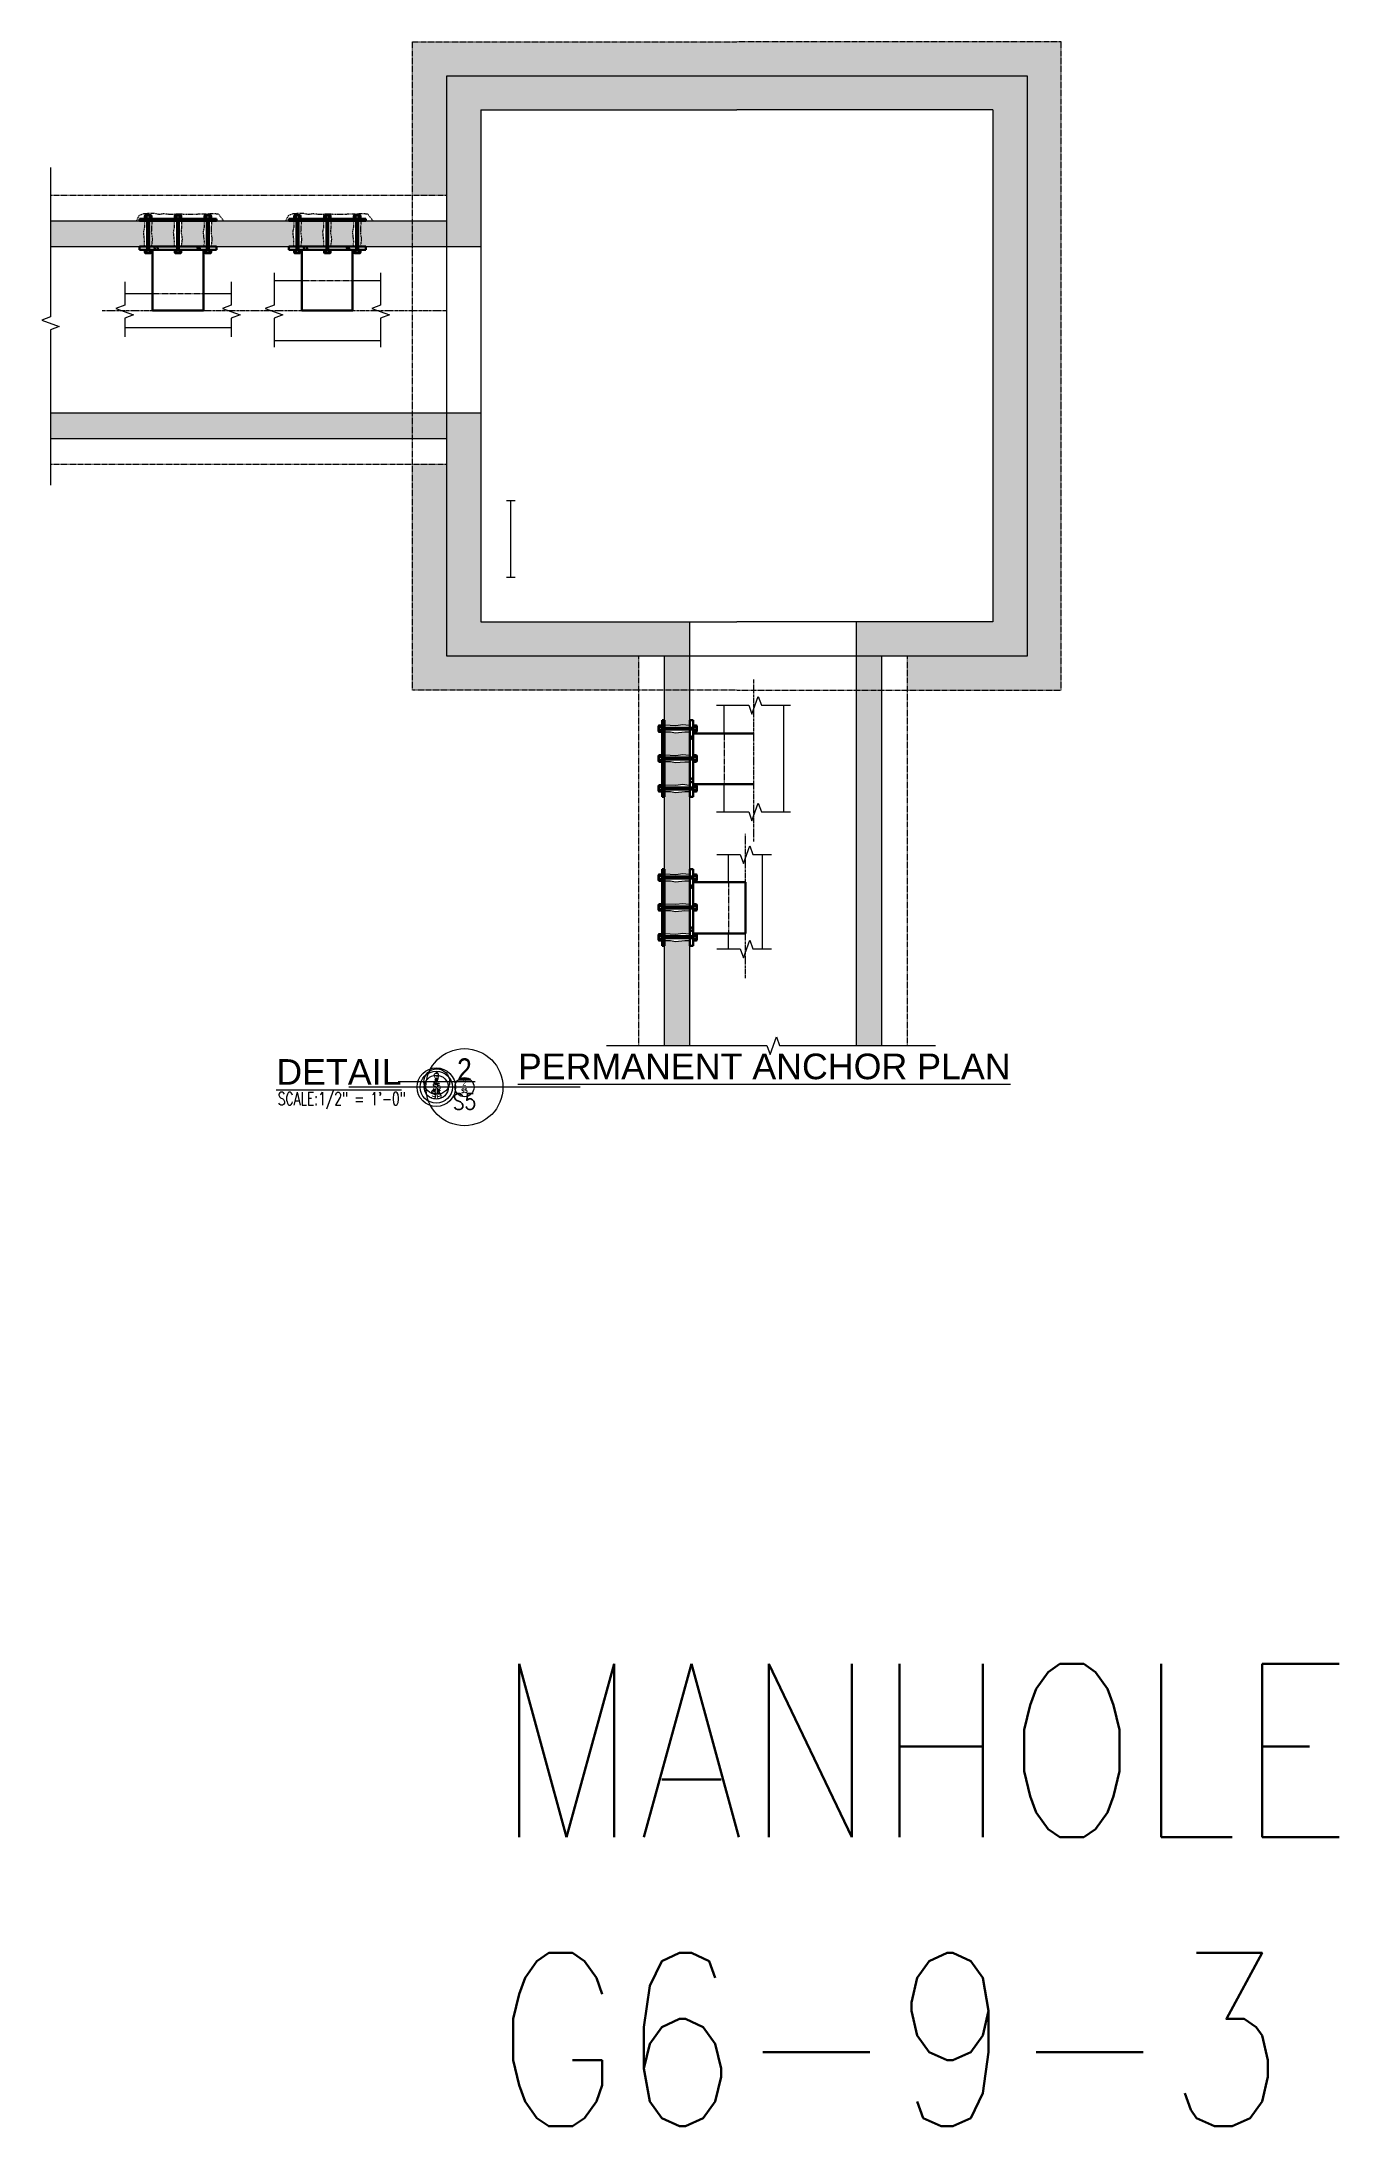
# Model space of a CAD drawing. Header units: inches. Extents: x -143 to 626, y -115 to 663.
# Drawn here: x -143 to 161.1, y -114.9 to 373.7 of the extents above; entities that cross this region are included whole.
import ezdxf
from ezdxf.enums import TextEntityAlignment as Align

# ---------------------------------------------------------------- set-up
doc = ezdxf.new("R2010")
doc.units = ezdxf.units.IN
doc.header["$MEASUREMENT"] = 0
doc.linetypes.add('CENTER2', pattern=[1.125, 0.75, -0.125, 0.125, -0.125])
doc.linetypes.add('HIDDEN2', pattern=[0.1875, 0.125, -0.0625])
for name, color, linetype in [('COE-01', 1, 'Continuous'), ('FH-TITLE', 151, 'Continuous'), ('FH-TITLE @ 1', 151, 'Continuous'), ('FH-TITLE @ 24', 151, 'Continuous'), ('FH-TITLE @ 30', 151, 'Continuous'), ('FH-TITLE @ 32', 151, 'Continuous'), ('FH-TITLE @ 40', 151, 'Continuous'), ('FH-TITLE @ 48', 151, 'Continuous'), ('FH-TITLE @ 96', 151, 'Continuous'), ('MU-NOTES', 11, 'Continuous'), ('S-DETL-PN02', 4, 'Continuous'), ('S-EXISTING', 13, 'Continuous'), ('S-FOOTING', 2, 'HIDDEN2'), ('S-GRID', 13, 'CENTER2'), ('S-TEXT', 4, 'Continuous')]:
    doc.layers.add(name, color=color, linetype=linetype)
doc.layers.add('DT-VHSO', color=75, linetype='Continuous', lineweight=60)
doc.styles.add('3_32', font='romans.shx', dxfattribs={"width": 0.8})
doc.styles.add('BOLD', font='arial.ttf')
doc.styles.add('RomanS_not anno', font='romans.shx', dxfattribs={"width": 0.85})

# ---------------------------------------------------------------- blocks, each defined once
blk = doc.blocks.new('Subtitle_Ref_Bubble')
at = {"linetype": 'ByBlock', "lineweight": -2}
blk.add_line((9.03, 0), (-9.03, 0), dxfattribs=at)
blk.add_circle((0, 0), 3.01, dxfattribs=at)
at = {"linetype": 'ByBlock', "lineweight": -2, "style": 'BOLD', "width": 0.85}
blk.add_attdef('NUMBER', text='', height=1, dxfattribs=at).set_placement((0, 0.5), align=Align.CENTER)
at = {"linetype": 'ByBlock', "lineweight": -2, "style": 'RomanS_not anno', "width": 0.85}
blk.add_attdef('SHEET', text='', height=0.75, dxfattribs=at).set_placement((0, -0.5), align=Align.TOP_CENTER)
blk = doc.blocks.new('*U50')
at = {"layer": 'FH-TITLE @ 1'}
ref = blk.add_blockref('Subtitle_Ref_Bubble', (-50.51, 128.63), dxfattribs=dict(at, xscale=0.03125, yscale=0.03125, zscale=0.03125))
ref.add_attrib('SHEET', 'S5', dxfattribs={"layer": '0', "color": 0, "linetype": 'ByBlock', "lineweight": -2, "height": 0.0391, "style": 'RomanS_not anno', "width": 0.85}).set_placement((-50.51, 128.62), align=Align.TOP_CENTER)
ref.add_attrib('NUMBER', '2', dxfattribs={"layer": '0', "color": 0, "linetype": 'ByBlock', "lineweight": -2, "height": 0.0547, "style": 'BOLD', "width": 0.85}).set_placement((-50.51, 128.65), align=Align.CENTER)
at = {"layer": 'FH-TITLE @ 24'}
ref = blk.add_blockref('Subtitle_Ref_Bubble', (-43.91, 128.63), dxfattribs=dict(at, xscale=0.75, yscale=0.75, zscale=0.75))
ref.add_attrib('SHEET', 'S5', dxfattribs={"layer": '0', "color": 0, "linetype": 'ByBlock', "lineweight": -2, "height": 0.938, "style": 'RomanS_not anno', "width": 0.85}).set_placement((-43.91, 128.26), align=Align.TOP_CENTER)
ref.add_attrib('NUMBER', '2', dxfattribs={"layer": '0', "color": 0, "linetype": 'ByBlock', "lineweight": -2, "height": 1.31, "style": 'BOLD', "width": 0.85}).set_placement((-43.91, 129.01), align=Align.CENTER)
at = {"layer": 'FH-TITLE @ 30'}
ref = blk.add_blockref('Subtitle_Ref_Bubble', (-50.51, 128.63), dxfattribs=dict(at, xscale=0.9375, yscale=0.9375, zscale=0.9375))
ref.add_attrib('SHEET', 'S5', dxfattribs={"layer": '0', "color": 0, "linetype": 'ByBlock', "lineweight": -2, "height": 1.172, "style": 'RomanS_not anno', "width": 0.85}).set_placement((-50.51, 128.16), align=Align.TOP_CENTER)
ref.add_attrib('NUMBER', '2', dxfattribs={"layer": '0', "color": 0, "linetype": 'ByBlock', "lineweight": -2, "height": 1.64, "style": 'BOLD', "width": 0.85}).set_placement((-50.51, 129.1), align=Align.CENTER)
at = {"layer": 'FH-TITLE @ 32'}
ref = blk.add_blockref('Subtitle_Ref_Bubble', (-50.39, 129.92), dxfattribs=at)
ref.add_attrib('SHEET', 'S5', dxfattribs={"layer": '0', "color": 0, "linetype": 'ByBlock', "lineweight": -2, "height": 1.25, "style": 'RomanS_not anno', "width": 0.85}).set_placement((-50.39, 129.42), align=Align.TOP_CENTER)
ref.add_attrib('NUMBER', '2', dxfattribs={"layer": '0', "color": 0, "linetype": 'ByBlock', "lineweight": -2, "height": 1.75, "style": 'BOLD', "width": 0.85}).set_placement((-50.39, 130.42), align=Align.CENTER)
at = {"layer": 'FH-TITLE @ 40'}
ref = blk.add_blockref('Subtitle_Ref_Bubble', (-50.51, 128.63), dxfattribs=dict(at, xscale=1.25, yscale=1.25, zscale=1.25))
ref.add_attrib('SHEET', 'S5', dxfattribs={"layer": '0', "color": 0, "linetype": 'ByBlock', "lineweight": -2, "height": 1.562, "style": 'RomanS_not anno', "width": 0.85}).set_placement((-50.51, 128.01), align=Align.TOP_CENTER)
ref.add_attrib('NUMBER', '2', dxfattribs={"layer": '0', "color": 0, "linetype": 'ByBlock', "lineweight": -2, "height": 2.19, "style": 'BOLD', "width": 0.85}).set_placement((-50.51, 129.26), align=Align.CENTER)
at = {"layer": 'FH-TITLE @ 48'}
ref = blk.add_blockref('Subtitle_Ref_Bubble', (-50.51, 128.63), dxfattribs=dict(at, xscale=1.5, yscale=1.5, zscale=1.5))
ref.add_attrib('SHEET', 'S5', dxfattribs={"layer": '0', "color": 0, "linetype": 'ByBlock', "lineweight": -2, "height": 1.875, "style": 'RomanS_not anno', "width": 0.85}).set_placement((-50.51, 127.88), align=Align.TOP_CENTER)
ref.add_attrib('NUMBER', '2', dxfattribs={"layer": '0', "color": 0, "linetype": 'ByBlock', "lineweight": -2, "height": 2.62, "style": 'BOLD', "width": 0.85}).set_placement((-50.51, 129.38), align=Align.CENTER)
at = {"layer": 'FH-TITLE @ 96'}
ref = blk.add_blockref('Subtitle_Ref_Bubble', (-43.91, 128.63), dxfattribs=dict(at, xscale=3, yscale=3, zscale=3))
ref.add_attrib('SHEET', 'S5', dxfattribs={"layer": '0', "color": 0, "linetype": 'ByBlock', "lineweight": -2, "height": 3.75, "style": 'RomanS_not anno', "width": 0.85}).set_placement((-43.91, 127.13), align=Align.TOP_CENTER)
ref.add_attrib('NUMBER', '2', dxfattribs={"layer": '0', "color": 0, "linetype": 'ByBlock', "lineweight": -2, "height": 5.25, "style": 'BOLD', "width": 0.85}).set_placement((-43.91, 130.13), align=Align.CENTER)

msp = doc.modelspace()

# ---------------------------------------------------------------- hatches: boundary and pattern name
at = {"layer": 'S-EXISTING'}
h = msp.add_hatch(dxfattribs=at)
h.set_pattern_fill('AR-CONC', color=256, style=0)
h.paths.add_polyline_path([(95.95, 373.66), (19.95, 373.66), (-56.05, 373.66), (-56.05, 337.66), (-48.05, 337.66), (-48.05, 365.66), (19.95, 365.66), (87.95, 365.66), (87.95, 229.66), (59.95, 229.66), (59.95, 221.66), (95.95, 221.66)])
h.paths.add_polyline_path([(87.95, 365.66), (19.95, 365.66), (-48.05, 365.66), (-48.05, 325.66), (-40.05, 325.66), (-40.05, 357.66), (19.95, 357.66), (79.95, 357.66), (79.95, 237.66), (47.95, 237.66), (47.95, 229.66), (87.95, 229.66)], flags=17)
h.paths.add_polyline_path([(8.95, 237.66), (-40.05, 237.66), (-40.05, 286.66), (-48.05, 286.66), (-48.05, 229.66), (8.95, 229.66)], flags=16)
h.paths.add_polyline_path([(-3.05, 229.66), (-48.05, 229.66), (-48.05, 274.66), (-56.05, 274.66), (-56.05, 221.66), (-3.05, 221.66)])
h = msp.add_hatch(dxfattribs=at)
h.set_pattern_fill('AR-CONC', color=256, style=0)
h.paths.add_polyline_path([(-118.89, 325.66), (-118.87, 326.9), (-119.09, 329.05), (-118.85, 330.2), (-118.85, 331.66), (-120.05, 331.66), (-140.94, 331.66), (-140.94, 325.66)])
h.paths.add_polyline_path([(-112.09, 329.05), (-111.85, 330.2), (-111.85, 331.66), (-117.18, 331.66), (-117.31, 328.94), (-117.09, 327.34), (-117.27, 325.95), (-117.18, 325.66), (-111.89, 325.66), (-111.87, 326.9)])
h.paths.add_polyline_path([(-104.89, 325.66), (-104.87, 326.9), (-105.09, 329.05), (-104.85, 330.2), (-104.85, 331.66), (-110.18, 331.66), (-110.31, 328.94), (-110.09, 327.34), (-110.27, 325.95), (-110.18, 325.66)])
h.paths.add_polyline_path([(-83.89, 325.66), (-83.87, 326.9), (-84.09, 329.05), (-83.85, 330.2), (-83.85, 331.66), (-85.05, 331.66), (-103.18, 331.66), (-103.31, 328.94), (-103.09, 327.34), (-103.27, 325.95), (-103.18, 325.66), (-102.05, 325.66)])
h.paths.add_polyline_path([(-77.09, 329.05), (-76.85, 330.2), (-76.85, 331.66), (-82.18, 331.66), (-82.31, 328.94), (-82.09, 327.34), (-82.27, 325.95), (-82.18, 325.66), (-76.89, 325.66), (-76.87, 326.9)])
h.paths.add_polyline_path([(-70.09, 329.05), (-69.85, 330.2), (-69.85, 331.66), (-75.18, 331.66), (-75.31, 328.94), (-75.09, 327.34), (-75.27, 325.95), (-75.18, 325.66), (-69.89, 325.66), (-69.87, 326.9)])
h.paths.add_polyline_path([(-56.05, 325.66), (-56.05, 331.66), (-68.18, 331.66), (-68.31, 328.94), (-68.09, 327.34), (-68.27, 325.95), (-68.18, 325.66), (-67.05, 325.66)])
h.paths.add_polyline_path([(-48.05, 325.66), (-48.05, 331.66), (-56.05, 331.66), (-56.05, 325.66)])
h.paths.add_polyline_path([(-56.05, 286.66), (-56.05, 280.66), (-48.05, 280.66), (-48.05, 286.66)])
h.paths.add_polyline_path([(-56.05, 280.66), (-56.05, 286.66), (-140.94, 286.66), (-140.94, 280.66)])
h.paths.add_polyline_path([(8.95, 229.66), (2.95, 229.66), (2.95, 221.66), (8.95, 221.66)])
h.paths.add_polyline_path([(2.95, 213.52), (5.67, 213.4), (7.28, 213.61), (8.66, 213.44), (8.95, 213.53), (8.95, 214.66), (8.95, 221.66), (2.95, 221.66)])
h.paths.add_polyline_path([(5.57, 211.62), (4.42, 211.86), (2.95, 211.86), (2.95, 206.52), (5.67, 206.4), (7.28, 206.61), (8.66, 206.44), (8.95, 206.53), (8.95, 211.82), (7.71, 211.84)])
h.paths.add_polyline_path([(5.57, 204.62), (4.42, 204.86), (2.95, 204.86), (2.95, 199.52), (5.67, 199.4), (7.28, 199.61), (8.66, 199.44), (8.95, 199.53), (8.95, 204.82), (7.71, 204.84)])
h.paths.add_polyline_path([(8.95, 197.82), (7.71, 197.84), (5.57, 197.62), (4.42, 197.86), (2.95, 197.86), (2.95, 196.66), (2.95, 178.62), (5.67, 178.49), (7.28, 178.71), (8.66, 178.54), (8.95, 178.62), (8.95, 179.76)])
h.paths.add_polyline_path([(7.28, 171.71), (8.66, 171.54), (8.95, 171.62), (8.95, 176.92), (7.71, 176.93), (5.57, 176.71), (4.42, 176.95), (2.95, 176.95), (2.95, 171.62), (5.67, 171.49)])
h.paths.add_polyline_path([(5.67, 164.49), (7.28, 164.71), (8.66, 164.54), (8.95, 164.62), (8.95, 169.92), (7.71, 169.93), (5.57, 169.71), (4.42, 169.95), (2.95, 169.95), (2.95, 164.62)])
h.paths.add_polyline_path([(2.95, 138.38), (8.95, 138.38), (8.95, 162.92), (7.71, 162.93), (5.57, 162.71), (4.42, 162.95), (2.95, 162.95), (2.95, 161.76)])
h.paths.add_polyline_path([(53.95, 221.66), (47.95, 221.66), (47.95, 138.38), (53.95, 138.38)])
h.paths.add_polyline_path([(53.95, 229.66), (47.95, 229.66), (47.95, 221.66), (53.95, 221.66)])

# ---------------------------------------------------------------- linework, layer by layer
at = {"layer": 'COE-01'}
for p, q in [((-34.05, 266.16), (-32.05, 266.16)), ((-33.05, 248.16), (-33.05, 266.16)), ((-34.05, 248.16), (-32.05, 248.16))]:
    msp.add_line(p, q, dxfattribs=at)
at = {"layer": 'DT-VHSO'}
for p, q in [((-120.05, 332.16), (-102.05, 332.16)), ((-120.05, 331.66), (-120.05, 332.16)), ((-116.6, 332.16), (-116.34, 331.66)), ((-115.85, 332.16), (-115.59, 331.66)), ((-106.49, 332.16), (-106.23, 331.66)), ((-106.03, 332.16), (-105.77, 331.66)), ((-102.05, 331.66), (-102.05, 332.16)), ((-85.05, 332.16), (-67.05, 332.16)), ((-85.05, 331.66), (-85.05, 332.16)), ((-81.6, 332.16), (-81.34, 331.66)), ((-80.85, 332.16), (-80.59, 331.66)), ((-71.49, 332.16), (-71.23, 331.66)), ((-71.03, 332.16), (-70.77, 331.66)), ((-67.05, 331.66), (-67.05, 332.16)), ((-120.05, 325.66), (-102.05, 325.66)), ((-120.05, 324.91), (-120.05, 325.66)), ((-117.05, 324.91), (-117.05, 310.66)), ((-116.72, 325.66), (-116.34, 324.91)), ((-115.98, 325.66), (-115.59, 324.91)), ((-103.05, 324.91), (-115.05, 324.91)), ((-106.62, 325.66), (-106.23, 324.91)), ((-106.16, 325.66), (-105.77, 324.91)), ((-105.05, 324.91), (-105.05, 310.66)), ((-102.05, 324.91), (-102.05, 325.66)), ((-85.05, 325.66), (-67.05, 325.66)), ((-85.05, 324.91), (-85.05, 325.66)), ((-82.05, 324.91), (-82.05, 310.66)), ((-81.72, 325.66), (-81.34, 324.91)), ((-80.98, 325.66), (-80.59, 324.91)), ((-68.05, 324.91), (-80.05, 324.91)), ((-71.62, 325.66), (-71.23, 324.91)), ((-71.16, 325.66), (-70.77, 324.91)), ((-70.16, 324.91), (-70.16, 310.66)), ((-67.05, 324.91), (-67.05, 325.66)), ((-105.05, 310.66), (-117.05, 310.66)), ((-70.05, 310.66), (-82.05, 310.66)), ((2.45, 196.66), (2.45, 214.66)), ((2.95, 214.66), (2.45, 214.66)), ((2.45, 210.68), (2.95, 210.94)), ((2.45, 210.22), (2.95, 210.48)), ((8.95, 196.66), (8.95, 214.66)), ((9.7, 214.66), (8.95, 214.66)), ((8.95, 210.55), (9.7, 210.94)), ((8.95, 210.09), (9.7, 210.48)), ((9.7, 213.66), (9.7, 201.66)), ((9.7, 211.55), (23.95, 211.55)), ((2.45, 200.86), (2.95, 201.11)), ((2.45, 200.11), (2.95, 200.37)), ((8.95, 200.73), (9.7, 201.11)), ((8.95, 199.98), (9.7, 200.37)), ((2.95, 196.66), (2.45, 196.66)), ((9.7, 196.66), (8.95, 196.66)), ((9.7, 199.66), (23.95, 199.66)), ((2.45, 161.76), (2.45, 179.76)), ((2.95, 179.76), (2.45, 179.76)), ((2.45, 175.77), (2.95, 176.03)), ((8.95, 161.76), (8.95, 179.76)), ((9.7, 179.76), (8.95, 179.76)), ((8.95, 175.64), (9.7, 176.03)), ((9.7, 178.76), (9.7, 166.76)), ((9.7, 176.65), (21.95, 176.65)), ((21.95, 176.65), (21.95, 164.65)), ((2.45, 175.31), (2.95, 175.57)), ((8.95, 175.18), (9.7, 175.57)), ((2.45, 165.95), (2.95, 166.21)), ((8.95, 165.82), (9.7, 166.21)), ((2.45, 165.21), (2.95, 165.47)), ((2.95, 161.76), (2.45, 161.76)), ((8.95, 165.08), (9.7, 165.47)), ((9.7, 161.76), (8.95, 161.76)), ((9.7, 164.65), (21.95, 164.65))]:
    msp.add_line(p, q, dxfattribs=at)
for points, format in [([(-118.73, 332.26), (-118.73, 332.21), (-117.36, 332.21), (-117.36, 332.26), (-117.3, 332.26), (-117.3, 332.87), (-117.42, 333.01), (-118.68, 333.01), (-118.8, 332.87, -0.131652), (-118.69, 332.94, -0.306875), (-118.42, 332.87, -0.131652), (-117.98, 332.95, -0.094014), (-117.67, 332.87, -0.131652), (-117.57, 332.94, -0.306875), (-117.3, 332.87), (-117.3, 332.26), (-117.67, 332.26), (-117.67, 332.87), (-117.67, 332.26), (-118.42, 332.26), (-118.42, 332.87), (-118.42, 332.26), (-118.8, 332.26), (-118.8, 332.87)], "xyb"), ([(-118.05, 324.88, 1, 1, 0), (-118.05, 332.16, 1, 1, 0)], "xyseb"), ([(-111.73, 332.26), (-111.73, 332.21), (-110.36, 332.21), (-110.36, 332.26), (-110.3, 332.26), (-110.3, 332.87), (-110.42, 333.01), (-111.68, 333.01), (-111.8, 332.87, -0.131652), (-111.69, 332.94, -0.306875), (-111.42, 332.87, -0.131652), (-110.98, 332.95, -0.094014), (-110.67, 332.87, -0.131652), (-110.57, 332.94, -0.306875), (-110.3, 332.87), (-110.3, 332.26), (-110.67, 332.26), (-110.67, 332.87), (-110.67, 332.26), (-111.42, 332.26), (-111.42, 332.87), (-111.42, 332.26), (-111.8, 332.26), (-111.8, 332.87)], "xyb"), ([(-111.05, 324.88, 1, 1, 0), (-111.05, 332.16, 1, 1, 0)], "xyseb"), ([(-104.73, 332.26), (-104.73, 332.21), (-103.36, 332.21), (-103.36, 332.26), (-103.3, 332.26), (-103.3, 332.87), (-103.42, 333.01), (-104.68, 333.01), (-104.8, 332.87, -0.131652), (-104.69, 332.94, -0.306875), (-104.42, 332.87, -0.131652), (-103.98, 332.95, -0.094014), (-103.67, 332.87, -0.131652), (-103.57, 332.94, -0.306875), (-103.3, 332.87), (-103.3, 332.26), (-103.67, 332.26), (-103.67, 332.87), (-103.67, 332.26), (-104.42, 332.26), (-104.42, 332.87), (-104.42, 332.26), (-104.8, 332.26), (-104.8, 332.87)], "xyb"), ([(-104.05, 324.88, 1, 1, 0), (-104.05, 332.16, 1, 1, 0)], "xyseb"), ([(-83.73, 332.26), (-83.73, 332.21), (-82.36, 332.21), (-82.36, 332.26), (-82.3, 332.26), (-82.3, 332.87), (-82.42, 333.01), (-83.68, 333.01), (-83.8, 332.87, -0.131652), (-83.69, 332.94, -0.306875), (-83.42, 332.87, -0.131652), (-82.98, 332.95, -0.094014), (-82.67, 332.87, -0.131652), (-82.57, 332.94, -0.306875), (-82.3, 332.87), (-82.3, 332.26), (-82.67, 332.26), (-82.67, 332.87), (-82.67, 332.26), (-83.42, 332.26), (-83.42, 332.87), (-83.42, 332.26), (-83.8, 332.26), (-83.8, 332.87)], "xyb"), ([(-83.05, 324.88, 1, 1, 0), (-83.05, 332.16, 1, 1, 0)], "xyseb"), ([(-76.73, 332.26), (-76.73, 332.21), (-75.36, 332.21), (-75.36, 332.26), (-75.3, 332.26), (-75.3, 332.87), (-75.42, 333.01), (-76.68, 333.01), (-76.8, 332.87, -0.131652), (-76.69, 332.94, -0.306875), (-76.42, 332.87, -0.131652), (-75.98, 332.95, -0.094014), (-75.67, 332.87, -0.131652), (-75.57, 332.94, -0.306875), (-75.3, 332.87), (-75.3, 332.26), (-75.67, 332.26), (-75.67, 332.87), (-75.67, 332.26), (-76.42, 332.26), (-76.42, 332.87), (-76.42, 332.26), (-76.8, 332.26), (-76.8, 332.87)], "xyb"), ([(-76.05, 324.88, 1, 1, 0), (-76.05, 332.16, 1, 1, 0)], "xyseb"), ([(-69.73, 332.26), (-69.73, 332.21), (-68.36, 332.21), (-68.36, 332.26), (-68.3, 332.26), (-68.3, 332.87), (-68.42, 333.01), (-69.68, 333.01), (-69.8, 332.87, -0.131652), (-69.69, 332.94, -0.306875), (-69.42, 332.87, -0.131652), (-68.98, 332.95, -0.094014), (-68.67, 332.87, -0.131652), (-68.57, 332.94, -0.306875), (-68.3, 332.87), (-68.3, 332.26), (-68.67, 332.26), (-68.67, 332.87), (-68.67, 332.26), (-69.42, 332.26), (-69.42, 332.87), (-69.42, 332.26), (-69.8, 332.26), (-69.8, 332.87)], "xyb"), ([(-69.05, 324.88, 1, 1, 0), (-69.05, 332.16, 1, 1, 0)], "xyseb"), ([(-118.73, 324.83), (-118.73, 324.88), (-117.36, 324.88), (-117.36, 324.83), (-117.3, 324.83), (-117.3, 324.22), (-117.42, 324.08), (-118.68, 324.08), (-118.8, 324.22, 0.131652), (-118.69, 324.15, 0.306875), (-118.42, 324.22, 0.131652), (-117.98, 324.14, 0.094014), (-117.67, 324.22, 0.131652), (-117.57, 324.15, 0.306875), (-117.3, 324.22), (-117.3, 324.83), (-117.67, 324.83), (-117.67, 324.22), (-117.67, 324.83), (-118.42, 324.83), (-118.42, 324.22), (-118.42, 324.83), (-118.8, 324.83), (-118.8, 324.22)], "xyb"), ([(-111.73, 324.83), (-111.73, 324.88), (-110.36, 324.88), (-110.36, 324.83), (-110.3, 324.83), (-110.3, 324.22), (-110.42, 324.08), (-111.68, 324.08), (-111.8, 324.22, 0.131652), (-111.69, 324.15, 0.306875), (-111.42, 324.22, 0.131652), (-110.98, 324.14, 0.094014), (-110.67, 324.22, 0.131652), (-110.57, 324.15, 0.306875), (-110.3, 324.22), (-110.3, 324.83), (-110.67, 324.83), (-110.67, 324.22), (-110.67, 324.83), (-111.42, 324.83), (-111.42, 324.22), (-111.42, 324.83), (-111.8, 324.83), (-111.8, 324.22)], "xyb"), ([(-104.73, 324.83), (-104.73, 324.88), (-103.36, 324.88), (-103.36, 324.83), (-103.3, 324.83), (-103.3, 324.22), (-103.42, 324.08), (-104.68, 324.08), (-104.8, 324.22, 0.131652), (-104.69, 324.15, 0.306875), (-104.42, 324.22, 0.131652), (-103.98, 324.14, 0.094014), (-103.67, 324.22, 0.131652), (-103.57, 324.15, 0.306875), (-103.3, 324.22), (-103.3, 324.83), (-103.67, 324.83), (-103.67, 324.22), (-103.67, 324.83), (-104.42, 324.83), (-104.42, 324.22), (-104.42, 324.83), (-104.8, 324.83), (-104.8, 324.22)], "xyb"), ([(-83.73, 324.83), (-83.73, 324.88), (-82.36, 324.88), (-82.36, 324.83), (-82.3, 324.83), (-82.3, 324.22), (-82.42, 324.08), (-83.68, 324.08), (-83.8, 324.22, 0.131652), (-83.69, 324.15, 0.306875), (-83.42, 324.22, 0.131652), (-82.98, 324.14, 0.094014), (-82.67, 324.22, 0.131652), (-82.57, 324.15, 0.306875), (-82.3, 324.22), (-82.3, 324.83), (-82.67, 324.83), (-82.67, 324.22), (-82.67, 324.83), (-83.42, 324.83), (-83.42, 324.22), (-83.42, 324.83), (-83.8, 324.83), (-83.8, 324.22)], "xyb"), ([(-76.73, 324.83), (-76.73, 324.88), (-75.36, 324.88), (-75.36, 324.83), (-75.3, 324.83), (-75.3, 324.22), (-75.42, 324.08), (-76.68, 324.08), (-76.8, 324.22, 0.131652), (-76.69, 324.15, 0.306875), (-76.42, 324.22, 0.131652), (-75.98, 324.14, 0.094014), (-75.67, 324.22, 0.131652), (-75.57, 324.15, 0.306875), (-75.3, 324.22), (-75.3, 324.83), (-75.67, 324.83), (-75.67, 324.22), (-75.67, 324.83), (-76.42, 324.83), (-76.42, 324.22), (-76.42, 324.83), (-76.8, 324.83), (-76.8, 324.22)], "xyb"), ([(-69.73, 324.83), (-69.73, 324.88), (-68.36, 324.88), (-68.36, 324.83), (-68.3, 324.83), (-68.3, 324.22), (-68.42, 324.08), (-69.68, 324.08), (-69.8, 324.22, 0.131652), (-69.69, 324.15, 0.306875), (-69.42, 324.22, 0.131652), (-68.98, 324.14, 0.094014), (-68.67, 324.22, 0.131652), (-68.57, 324.15, 0.306875), (-68.3, 324.22), (-68.3, 324.83), (-68.67, 324.83), (-68.67, 324.22), (-68.67, 324.83), (-69.42, 324.83), (-69.42, 324.22), (-69.42, 324.83), (-69.8, 324.83), (-69.8, 324.22)], "xyb"), ([(2.35, 211.97), (2.4, 211.97), (2.4, 213.35), (2.35, 213.35), (2.35, 213.41), (1.75, 213.41), (1.6, 213.29), (1.6, 212.03), (1.75, 211.91, -0.131652), (1.67, 212.02, -0.306875), (1.75, 212.29, -0.131652), (1.66, 212.73, -0.094014), (1.75, 213.04, -0.131652), (1.67, 213.14, -0.306875), (1.75, 213.41), (2.35, 213.41), (2.35, 213.04), (1.75, 213.04), (2.35, 213.04), (2.35, 212.29), (1.75, 212.29), (2.35, 212.29), (2.35, 211.91), (1.75, 211.91)], "xyb"), ([(9.74, 212.66, 1, 1, 0), (2.45, 212.66, 1, 1, 0)], "xyseb"), ([(9.79, 211.97), (9.74, 211.97), (9.74, 213.35), (9.79, 213.35), (9.79, 213.41), (10.39, 213.41), (10.54, 213.29), (10.54, 212.03), (10.39, 211.91, 0.131652), (10.46, 212.02, 0.306875), (10.39, 212.29, 0.131652), (10.48, 212.73, 0.094014), (10.39, 213.04, 0.131652), (10.46, 213.14, 0.306875), (10.39, 213.41), (9.79, 213.41), (9.79, 213.04), (10.39, 213.04), (9.79, 213.04), (9.79, 212.29), (10.39, 212.29), (9.79, 212.29), (9.79, 211.91), (10.39, 211.91)], "xyb"), ([(2.35, 204.97), (2.4, 204.97), (2.4, 206.35), (2.35, 206.35), (2.35, 206.41), (1.75, 206.41), (1.6, 206.29), (1.6, 205.03), (1.75, 204.91, -0.131652), (1.67, 205.02, -0.306875), (1.75, 205.29, -0.131652), (1.66, 205.73, -0.094014), (1.75, 206.04, -0.131652), (1.67, 206.14, -0.306875), (1.75, 206.41), (2.35, 206.41), (2.35, 206.04), (1.75, 206.04), (2.35, 206.04), (2.35, 205.29), (1.75, 205.29), (2.35, 205.29), (2.35, 204.91), (1.75, 204.91)], "xyb"), ([(9.74, 205.66, 1, 1, 0), (2.45, 205.66, 1, 1, 0)], "xyseb"), ([(9.79, 204.97), (9.74, 204.97), (9.74, 206.35), (9.79, 206.35), (9.79, 206.41), (10.39, 206.41), (10.54, 206.29), (10.54, 205.03), (10.39, 204.91, 0.131652), (10.46, 205.02, 0.306875), (10.39, 205.29, 0.131652), (10.48, 205.73, 0.094014), (10.39, 206.04, 0.131652), (10.46, 206.14, 0.306875), (10.39, 206.41), (9.79, 206.41), (9.79, 206.04), (10.39, 206.04), (9.79, 206.04), (9.79, 205.29), (10.39, 205.29), (9.79, 205.29), (9.79, 204.91), (10.39, 204.91)], "xyb"), ([(2.35, 197.97), (2.4, 197.97), (2.4, 199.35), (2.35, 199.35), (2.35, 199.41), (1.75, 199.41), (1.6, 199.29), (1.6, 198.03), (1.75, 197.91, -0.131652), (1.67, 198.02, -0.306875), (1.75, 198.29, -0.131652), (1.66, 198.73, -0.094014), (1.75, 199.04, -0.131652), (1.67, 199.14, -0.306875), (1.75, 199.41), (2.35, 199.41), (2.35, 199.04), (1.75, 199.04), (2.35, 199.04), (2.35, 198.29), (1.75, 198.29), (2.35, 198.29), (2.35, 197.91), (1.75, 197.91)], "xyb"), ([(9.74, 198.66, 1, 1, 0), (2.45, 198.66, 1, 1, 0)], "xyseb"), ([(9.79, 197.97), (9.74, 197.97), (9.74, 199.35), (9.79, 199.35), (9.79, 199.41), (10.39, 199.41), (10.54, 199.29), (10.54, 198.03), (10.39, 197.91, 0.131652), (10.46, 198.02, 0.306875), (10.39, 198.29, 0.131652), (10.48, 198.73, 0.094014), (10.39, 199.04, 0.131652), (10.46, 199.14, 0.306875), (10.39, 199.41), (9.79, 199.41), (9.79, 199.04), (10.39, 199.04), (9.79, 199.04), (9.79, 198.29), (10.39, 198.29), (9.79, 198.29), (9.79, 197.91), (10.39, 197.91)], "xyb"), ([(2.35, 177.07), (2.4, 177.07), (2.4, 178.44), (2.35, 178.44), (2.35, 178.51), (1.75, 178.51), (1.6, 178.39), (1.6, 177.12), (1.75, 177.01, -0.131652), (1.67, 177.11, -0.306875), (1.75, 177.38, -0.131652), (1.66, 177.82, -0.094014), (1.75, 178.13, -0.131652), (1.67, 178.24, -0.306875), (1.75, 178.51), (2.35, 178.51), (2.35, 178.13), (1.75, 178.13), (2.35, 178.13), (2.35, 177.38), (1.75, 177.38), (2.35, 177.38), (2.35, 177.01), (1.75, 177.01)], "xyb"), ([(9.74, 177.76, 1, 1, 0), (2.45, 177.76, 1, 1, 0)], "xyseb"), ([(9.79, 177.07), (9.74, 177.07), (9.74, 178.44), (9.79, 178.44), (9.79, 178.51), (10.39, 178.51), (10.54, 178.39), (10.54, 177.12), (10.39, 177.01, 0.131652), (10.46, 177.11, 0.306875), (10.39, 177.38, 0.131652), (10.48, 177.82, 0.094014), (10.39, 178.13, 0.131652), (10.46, 178.24, 0.306875), (10.39, 178.51), (9.79, 178.51), (9.79, 178.13), (10.39, 178.13), (9.79, 178.13), (9.79, 177.38), (10.39, 177.38), (9.79, 177.38), (9.79, 177.01), (10.39, 177.01)], "xyb"), ([(2.35, 170.07), (2.4, 170.07), (2.4, 171.44), (2.35, 171.44), (2.35, 171.51), (1.75, 171.51), (1.6, 171.39), (1.6, 170.12), (1.75, 170.01, -0.131652), (1.67, 170.11, -0.306875), (1.75, 170.38, -0.131652), (1.66, 170.82, -0.094014), (1.75, 171.13, -0.131652), (1.67, 171.24, -0.306875), (1.75, 171.51), (2.35, 171.51), (2.35, 171.13), (1.75, 171.13), (2.35, 171.13), (2.35, 170.38), (1.75, 170.38), (2.35, 170.38), (2.35, 170.01), (1.75, 170.01)], "xyb"), ([(9.74, 170.76, 1, 1, 0), (2.45, 170.76, 1, 1, 0)], "xyseb"), ([(9.79, 170.07), (9.74, 170.07), (9.74, 171.44), (9.79, 171.44), (9.79, 171.51), (10.39, 171.51), (10.54, 171.39), (10.54, 170.12), (10.39, 170.01, 0.131652), (10.46, 170.11, 0.306875), (10.39, 170.38, 0.131652), (10.48, 170.82, 0.094014), (10.39, 171.13, 0.131652), (10.46, 171.24, 0.306875), (10.39, 171.51), (9.79, 171.51), (9.79, 171.13), (10.39, 171.13), (9.79, 171.13), (9.79, 170.38), (10.39, 170.38), (9.79, 170.38), (9.79, 170.01), (10.39, 170.01)], "xyb"), ([(2.35, 163.07), (2.4, 163.07), (2.4, 164.44), (2.35, 164.44), (2.35, 164.51), (1.75, 164.51), (1.6, 164.39), (1.6, 163.12), (1.75, 163.01, -0.131652), (1.67, 163.11, -0.306875), (1.75, 163.38, -0.131652), (1.66, 163.82, -0.094014), (1.75, 164.13, -0.131652), (1.67, 164.24, -0.306875), (1.75, 164.51), (2.35, 164.51), (2.35, 164.13), (1.75, 164.13), (2.35, 164.13), (2.35, 163.38), (1.75, 163.38), (2.35, 163.38), (2.35, 163.01), (1.75, 163.01)], "xyb"), ([(9.74, 163.76, 1, 1, 0), (2.45, 163.76, 1, 1, 0)], "xyseb"), ([(9.79, 163.07), (9.74, 163.07), (9.74, 164.44), (9.79, 164.44), (9.79, 164.51), (10.39, 164.51), (10.54, 164.39), (10.54, 163.12), (10.39, 163.01, 0.131652), (10.46, 163.11, 0.306875), (10.39, 163.38, 0.131652), (10.48, 163.82, 0.094014), (10.39, 164.13, 0.131652), (10.46, 164.24, 0.306875), (10.39, 164.51), (9.79, 164.51), (9.79, 164.13), (10.39, 164.13), (9.79, 164.13), (9.79, 163.38), (10.39, 163.38), (9.79, 163.38), (9.79, 163.01), (10.39, 163.01)], "xyb")]:
    msp.add_lwpolyline(points, format=format, dxfattribs=at)
for points in [[(-120.05, 331.66), (-102.05, 331.66)], [(-85.05, 331.66), (-67.05, 331.66)], [(-120.05, 324.91), (-102.05, 324.91)], [(-85.05, 324.91), (-67.05, 324.91)], [(2.95, 196.66), (2.95, 214.66)], [(9.7, 196.66), (9.7, 214.66)], [(2.95, 161.76), (2.95, 179.76)], [(9.7, 161.76), (9.7, 179.76)]]:
    msp.add_lwpolyline(points, dxfattribs=at)
at = {"layer": 'MU-NOTES'}
for points in [[(-140.94, 344.21), (-140.94, 309.16), (-143, 308.41), (-138.88, 306.91), (-140.94, 306.16), (-140.94, 269.73)], [(-88.54, 319.46), (-88.54, 311.9), (-90.61, 311.15), (-86.48, 309.65), (-88.54, 308.9), (-88.54, 302.09)], [(-63.55, 319.46), (-63.55, 311.9), (-65.61, 311.15), (-61.49, 309.65), (-63.55, 308.9), (-63.55, 302.09)], [(-123.55, 317.4), (-123.55, 311.9), (-125.61, 311.15), (-121.49, 309.65), (-123.55, 308.9), (-123.55, 304.52)], [(-98.55, 317.4), (-98.55, 311.9), (-100.61, 311.15), (-96.49, 309.65), (-98.55, 308.9), (-98.55, 304.52)], [(15.16, 218.14), (22.72, 218.14), (23.47, 216.08), (24.97, 220.2), (25.72, 218.14), (32.53, 218.14)], [(15.16, 193.15), (22.72, 193.15), (23.47, 191.09), (24.97, 195.21), (25.72, 193.15), (32.53, 193.15)], [(15.22, 183.14), (20.72, 183.14), (21.47, 181.08), (22.97, 185.2), (23.72, 183.14), (28.09, 183.14)], [(15.22, 161.04), (20.72, 161.04), (21.47, 158.98), (22.97, 163.1), (23.72, 161.04), (28.09, 161.04)], [(-10.65, 138.38), (26.96, 138.38), (27.71, 136.32), (29.21, 140.44), (29.96, 138.38), (66.53, 138.38)]]:
    msp.add_lwpolyline(points, dxfattribs=at)
at = {"layer": 'S-DETL-PN02'}
for p, q in [((-40.05, 357.66), (-40.05, 237.66)), ((-40.05, 357.66), (19.95, 357.66)), ((79.95, 357.66), (19.95, 357.66)), ((79.95, 357.66), (79.95, 237.66)), ((79.95, 357.66), (79.95, 237.66)), ((-48.05, 325.66), (-40.05, 325.66)), ((-48.05, 286.66), (-40.05, 286.66)), ((-40.05, 237.66), (19.95, 237.66)), ((8.95, 229.66), (8.95, 237.66)), ((79.95, 237.66), (19.95, 237.66)), ((47.95, 229.66), (47.95, 237.66))]:
    msp.add_line(p, q, dxfattribs=at)
msp.add_lwpolyline([(19.95, 365.66), (87.95, 365.66), (87.95, 229.66), (19.95, 229.66), (-48.05, 229.66), (-48.05, 365.66)], close=True, dxfattribs=at)
at = {"layer": 'S-EXISTING', "linetype": 'HIDDEN2'}
for p, q in [((-140.94, 337.66), (-48.05, 337.66)), ((-82.05, 317.66), (-70.05, 317.66)), ((-117.05, 314.66), (-105.05, 314.66)), ((-140.94, 274.66), (-48.05, 274.66)), ((-3.05, 138.38), (-3.05, 229.66)), ((59.95, 138.38), (59.95, 229.66)), ((16.95, 211.55), (16.95, 199.66)), ((17.95, 176.65), (17.95, 164.65))]:
    msp.add_line(p, q, dxfattribs=at)
at = {"layer": 'S-EXISTING'}
for p, q in [((-140.94, 331.66), (-48.05, 331.66)), ((-140.94, 325.66), (-48.05, 325.66)), ((-88.54, 317.66), (-82.05, 317.66)), ((-70.16, 317.66), (-63.55, 317.66)), ((-123.55, 314.66), (-117.05, 314.66)), ((-105.05, 314.66), (-98.55, 314.66)), ((-123.55, 306.66), (-98.55, 306.66)), ((-88.54, 303.66), (-63.55, 303.66)), ((-140.94, 286.66), (-48.05, 286.66)), ((-140.94, 280.66), (-48.05, 280.66)), ((2.95, 138.38), (2.95, 229.66)), ((8.95, 138.38), (8.95, 229.66)), ((47.95, 138.38), (47.95, 229.66)), ((53.95, 138.38), (53.95, 229.66)), ((16.95, 211.55), (16.95, 218.06)), ((30.95, 193.15), (30.95, 218.14)), ((16.95, 193.15), (16.95, 199.66)), ((17.95, 176.65), (17.95, 183.14)), ((25.95, 161.04), (25.95, 183.14)), ((17.95, 161.04), (17.95, 164.65))]:
    msp.add_line(p, q, dxfattribs=at)
at = {"layer": 'S-EXISTING', "linetype": 'HIDDEN2'}
for points in [[(-120.78, 331.66), (-120.16, 332.95), (-119.1, 333.39), (-116.87, 333.5), (-115.42, 333.23), (-114.53, 333.39), (-112.8, 333.23), (-112.07, 333.25), (-111.12, 333.35), (-109.08, 333.23), (-106.32, 333.28), (-104.54, 333.32), (-103.2, 333.39), (-101.64, 333.34), (-100.31, 331.66)], [(-85.78, 331.66), (-85.16, 332.95), (-84.1, 333.39), (-81.87, 333.5), (-80.42, 333.23), (-79.53, 333.39), (-77.8, 333.23), (-77.07, 333.25), (-76.12, 333.35), (-74.08, 333.23), (-71.32, 333.28), (-69.54, 333.32), (-68.2, 333.39), (-66.64, 333.34), (-65.31, 331.66)], [(-118.89, 325.66), (-118.87, 326.9), (-119.09, 329.05), (-118.85, 330.2), (-118.85, 331.66)], [(-117.18, 331.66), (-117.31, 328.94), (-117.09, 327.34), (-117.27, 325.95), (-117.18, 325.66)], [(-111.89, 325.66), (-111.87, 326.9), (-112.09, 329.05), (-111.85, 330.2), (-111.85, 331.66)], [(-110.18, 331.66), (-110.31, 328.94), (-110.09, 327.34), (-110.27, 325.95), (-110.18, 325.66)], [(-104.89, 325.66), (-104.87, 326.9), (-105.09, 329.05), (-104.85, 330.2), (-104.85, 331.66)], [(-103.18, 331.66), (-103.31, 328.94), (-103.09, 327.34), (-103.27, 325.95), (-103.18, 325.66)], [(-83.89, 325.66), (-83.87, 326.9), (-84.09, 329.05), (-83.85, 330.2), (-83.85, 331.66)], [(-82.18, 331.66), (-82.31, 328.94), (-82.09, 327.34), (-82.27, 325.95), (-82.18, 325.66)], [(-76.89, 325.66), (-76.87, 326.9), (-77.09, 329.05), (-76.85, 330.2), (-76.85, 331.66)], [(-75.18, 331.66), (-75.31, 328.94), (-75.09, 327.34), (-75.27, 325.95), (-75.18, 325.66)], [(-69.89, 325.66), (-69.87, 326.9), (-70.09, 329.05), (-69.85, 330.2), (-69.85, 331.66)], [(-68.18, 331.66), (-68.31, 328.94), (-68.09, 327.34), (-68.27, 325.95), (-68.18, 325.66)]]:
    msp.add_lwpolyline(points, dxfattribs=at)
at = {"layer": 'S-EXISTING'}
for points in [[(2.95, 213.52), (5.67, 213.4), (7.28, 213.61), (8.66, 213.44), (8.95, 213.53)], [(8.95, 211.82), (7.71, 211.84), (5.57, 211.62), (4.42, 211.86), (2.95, 211.86)], [(2.95, 206.52), (5.67, 206.4), (7.28, 206.61), (8.66, 206.44), (8.95, 206.53)], [(8.95, 204.82), (7.71, 204.84), (5.57, 204.62), (4.42, 204.86), (2.95, 204.86)], [(2.95, 199.52), (5.67, 199.4), (7.28, 199.61), (8.66, 199.44), (8.95, 199.53)], [(8.95, 197.82), (7.71, 197.84), (5.57, 197.62), (4.42, 197.86), (2.95, 197.86)], [(2.95, 178.62), (5.67, 178.49), (7.28, 178.71), (8.66, 178.54), (8.95, 178.62)], [(8.95, 176.92), (7.71, 176.93), (5.57, 176.71), (4.42, 176.95), (2.95, 176.95)], [(2.95, 171.62), (5.67, 171.49), (7.28, 171.71), (8.66, 171.54), (8.95, 171.62)], [(8.95, 169.92), (7.71, 169.93), (5.57, 169.71), (4.42, 169.95), (2.95, 169.95)], [(2.95, 164.62), (5.67, 164.49), (7.28, 164.71), (8.66, 164.54), (8.95, 164.62)], [(8.95, 162.92), (7.71, 162.93), (5.57, 162.71), (4.42, 162.95), (2.95, 162.95)]]:
    msp.add_lwpolyline(points, dxfattribs=at)
at = {"layer": 'S-FOOTING'}
for points in [[(19.95, 221.66), (-56.05, 221.66), (-56.05, 373.66), (19.95, 373.66)], [(19.95, 221.66), (95.95, 221.66), (95.95, 373.66), (19.95, 373.66)]]:
    msp.add_lwpolyline(points, dxfattribs=at)
at = {"layer": 'S-GRID'}
for p, q in [((-128.86, 310.66), (-48.01, 310.66)), ((23.95, 186.18), (23.95, 224.22)), ((21.95, 154.17), (21.95, 187.99))]:
    msp.add_line(p, q, dxfattribs=at)

# ---------------------------------------------------------------- block references
at = {"layer": 'FH-TITLE'}
msp.add_blockref('*U50', (0, 0), dxfattribs=at)

# ---------------------------------------------------------------- texts
at = {"layer": 'FH-TITLE', "style": 'RomanS_not anno', "width": 0.7}
msp.add_text('SCALE:1/2" = 1\'-0"', height=3, dxfattribs=at).set_placement((-87.65, 124.45))
at = {"layer": 'FH-TITLE', "char_height": 6, "style": 'BOLD'}
for s, insert, width, attachment_point in [('{\\LDETAIL          }', (-58.67, 129.21), 28.7504, 9), ('{\\LPERMANENT ANCHOR PLAN}', (-31.38, 136.5), 120.3679, 1)]:
    msp.add_mtext(s, dxfattribs=dict(at, insert=insert, width=width, attachment_point=attachment_point))
at = {"layer": 'S-TEXT', "insert": (-36.68, -6.54), "char_height": 40.6336, "attachment_point": 1, "style": '3_32'}
msp.add_mtext_dynamic_manual_height_columns('MANHOLE G6-9-3', width=59.2448, gutter_width=0.469, heights=[0], dxfattribs=at)

doc.saveas('drawing.dxf')
